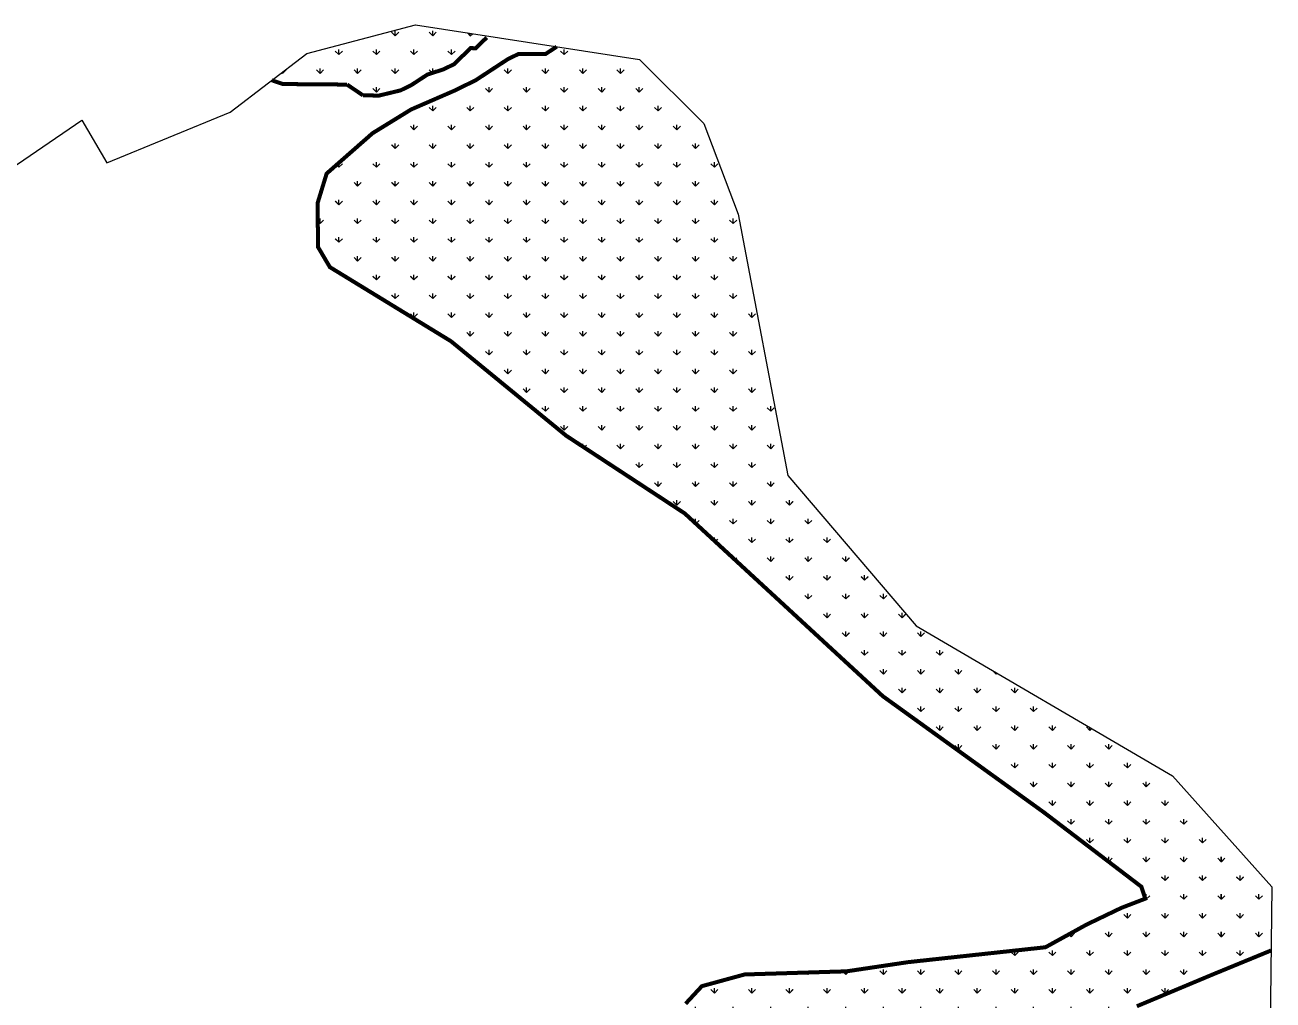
# Model space of a CAD drawing. Header units: metres. Extents: x 321121 to 325188, y 1822391 to 1826704.
# Drawn here: x 323590 to 324530, y 1825943 to 1826677 of the extents above; entities that cross this region are included whole.
import ezdxf

# ---------------------------------------------------------------- set-up
doc = ezdxf.new("R2010")
doc.units = ezdxf.units.M
doc.layers.add('MANGROOVES', color=112, linetype='Continuous')

msp = doc.modelspace()

# ---------------------------------------------------------------- hatches: boundary and pattern name
at = {"layer": 'MANGROOVES'}
h = msp.add_hatch(dxfattribs=at)
h.set_pattern_fill('GRASS', color=256, scale=20)
h.set_pattern_definition([(90, (0, 0), (-14.14213562, 14.14213562), [3.75, -24.53427126]), (45, (0, 0), (-14.14213562, 14.14213562), [3.75, -16.25]), (135, (0, 0), (-14.14213562, -14.14213562), [3.75, -16.25])])
h.paths.add_polyline_path([(324164.68, 1826337.63), (324163.14, 1826345.74), (323990.69, 1826660.75), (323982.17, 1826655.18), (323962.01, 1826655.34), (323953.92, 1826651.38), (323941.76, 1826643.42), (323929.6, 1826635.45), (323913.41, 1826627.53), (323881.08, 1826613.48), (323852.04, 1826595.6), (323817.43, 1826565.18), (323810.62, 1826542.95), (323810.94, 1826509.82), (323819.86, 1826494.69), (323911.09, 1826438.84), (323997.89, 1826367.66), (324087.19, 1826309.09), (324236.31, 1826171.45), (324357.92, 1826083.71), (324431.06, 1826027.9), (324434.06, 1826018.89), (324416.03, 1826011.95), (324389.9, 1825999.41), (324358.82, 1825982.27), (324255.19, 1825971.03), (324209.12, 1825964.15), (324132.2, 1825961.77), (324100.04, 1825952.96), (324087.82, 1825939.75), (324060.14, 1825917.24), (324072.66, 1825904.51), (324072.63, 1825900.48), (324072.59, 1825896.45), (324072.56, 1825892.41), (324072.53, 1825888.38), (324064.4, 1825880.39), (324052.27, 1825876.46), (324056.23, 1825868.36), (324064.33, 1825872.32), (324084.58, 1825884.25), (324092.68, 1825888.22), (324100.81, 1825896.21), (324104.87, 1825900.21), (324108.94, 1825904.21), (324112.97, 1825904.17), (324113, 1825908.21), (324117.03, 1825908.17), (324121.06, 1825908.14), (324125.09, 1825908.1), (324129.09, 1825904.04), (324129.06, 1825900.01), (324129.02, 1825895.98), (324133.06, 1825895.94), (324133.02, 1825891.91), (324137.05, 1825891.88), (324141.08, 1825891.84), (324145.11, 1825891.81), (324149.15, 1825891.78), (324153.21, 1825895.77), (324157.24, 1825895.74), (324161.27, 1825895.71), (324165.3, 1825895.67), (324169.33, 1825895.64), (324181.39, 1825891.51), (324197.55, 1825895.41), (324201.58, 1825895.37), (324298.42, 1825906.66), (324326.67, 1825910.46), (324383.2, 1825922.08), (324427.68, 1825937.84), (324484.31, 1825961.56), (324528.74, 1825979.83), (324529.27, 1826027.9), (324454.54, 1826111.39), (324261.55, 1826224.45)])

# ---------------------------------------------------------------- linework, layer by layer
at = {"color": 3}
for p, q in [((323802.5, 1826655.69), (323884.26, 1826677.15)), ((323884.26, 1826677.15), (324053.11, 1826651.14)), ((323744.8, 1826611.37), (323802.5, 1826655.69)), ((324053.11, 1826651.14), (324101.51, 1826602.92)), ((323536.73, 1826539.58), (323632.93, 1826605.51)), ((323632.93, 1826605.51), (323651.98, 1826573.28)), ((323651.98, 1826573.28), (323744.8, 1826611.37)), ((324101.51, 1826602.92), (324127.32, 1826534.58)), ((324127.32, 1826534.58), (324164.68, 1826337.63)), ((324164.68, 1826337.63), (324261.55, 1826224.45)), ((324261.55, 1826224.45), (324454.54, 1826111.39)), ((324454.54, 1826111.39), (324529.27, 1826027.9)), ((324529.27, 1826027.9), (324527.93, 1825905.52))]:
    msp.add_line(p, q, dxfattribs=at)
at = {"layer": 'MANGROOVES', "linetype": 'Continuous'}
for p, q in [((323869.05, 1826668.95), (323866.4, 1826671.6)), ((323869.05, 1826668.95), (323869.05, 1826672.7)), ((323869.05, 1826668.95), (323871.7, 1826671.6)), ((323897.33, 1826668.95), (323894.68, 1826671.6)), ((323897.33, 1826668.95), (323897.33, 1826672.7)), ((323897.33, 1826668.95), (323899.98, 1826671.6)), ((323925.62, 1826668.95), (323923.45, 1826671.11)), ((323925.62, 1826668.95), (323925.62, 1826670.78)), ((323925.62, 1826668.95), (323927.2, 1826670.54)), ((323826.62, 1826654.81), (323826.62, 1826658.56)), ((323854.91, 1826654.81), (323854.91, 1826658.56)), ((323883.19, 1826654.81), (323883.19, 1826658.56)), ((323911.47, 1826654.81), (323911.47, 1826658.56)), ((323996.33, 1826654.81), (323996.33, 1826658.56)), ((323826.62, 1826654.81), (323823.97, 1826657.46)), ((323826.62, 1826654.81), (323829.27, 1826657.46)), ((323854.91, 1826654.81), (323852.25, 1826657.46)), ((323854.91, 1826654.81), (323857.56, 1826657.46)), ((323883.19, 1826654.81), (323880.54, 1826657.46)), ((323883.19, 1826654.81), (323885.84, 1826657.46)), ((323911.47, 1826654.81), (323908.82, 1826657.46)), ((323911.47, 1826654.81), (323914.13, 1826657.46)), ((323968.04, 1826654.81), (323967.55, 1826655.3)), ((323968.04, 1826654.81), (323968.04, 1826655.29)), ((323968.04, 1826654.81), (323968.53, 1826655.29)), ((323996.33, 1826654.81), (323993.68, 1826657.46)), ((323996.33, 1826654.81), (323998.98, 1826657.46)), ((323784.2, 1826640.66), (323783.65, 1826641.21)), ((323784.2, 1826640.66), (323786.85, 1826643.32)), ((323784.2, 1826640.66), (323784.2, 1826641.63)), ((323812.48, 1826640.66), (323809.83, 1826643.32)), ((323812.48, 1826640.66), (323812.48, 1826644.41)), ((323812.48, 1826640.66), (323815.13, 1826643.32)), ((323840.76, 1826640.66), (323838.11, 1826643.32)), ((323840.76, 1826640.66), (323840.76, 1826644.41)), ((323840.76, 1826640.66), (323843.42, 1826643.32)), ((323869.05, 1826640.66), (323866.4, 1826643.32)), ((323869.05, 1826640.66), (323869.05, 1826644.41)), ((323869.05, 1826640.66), (323871.7, 1826643.32)), ((323897.02, 1826640.98), (323894.68, 1826643.32)), ((323897.33, 1826641.08), (323897.33, 1826644.41)), ((323897.95, 1826641.28), (323899.98, 1826643.32)), ((323953.9, 1826640.66), (323951.25, 1826643.32)), ((323953.9, 1826640.66), (323953.9, 1826644.41)), ((323953.9, 1826640.66), (323956.55, 1826643.32)), ((323982.18, 1826640.66), (323979.53, 1826643.32)), ((323982.18, 1826640.66), (323982.18, 1826644.41)), ((323982.18, 1826640.66), (323984.84, 1826643.32)), ((324010.47, 1826640.66), (324007.82, 1826643.32)), ((324010.47, 1826640.66), (324010.47, 1826644.41)), ((324010.47, 1826640.66), (324013.12, 1826643.32)), ((324038.75, 1826640.66), (324036.1, 1826643.32)), ((324038.75, 1826640.66), (324038.75, 1826644.41)), ((324038.75, 1826640.66), (324041.41, 1826643.32)), ((323854.91, 1826626.52), (323852.25, 1826629.17)), ((323854.91, 1826626.52), (323854.91, 1826630.27)), ((323854.91, 1826626.52), (323857.56, 1826629.17)), ((323911.47, 1826626.52), (323911.36, 1826626.64)), ((323911.47, 1826626.52), (323911.77, 1826626.81)), ((323911.47, 1826626.52), (323911.47, 1826626.69)), ((323939.76, 1826626.52), (323937.11, 1826629.17)), ((323939.76, 1826626.52), (323939.76, 1826630.27)), ((323939.76, 1826626.52), (323942.41, 1826629.17)), ((323968.04, 1826626.52), (323965.39, 1826629.17)), ((323968.04, 1826626.52), (323968.04, 1826630.27)), ((323968.04, 1826626.52), (323970.69, 1826629.17)), ((323996.33, 1826626.52), (323993.68, 1826629.17)), ((323996.33, 1826626.52), (323996.33, 1826630.27)), ((323996.33, 1826626.52), (323998.98, 1826629.17)), ((324024.61, 1826626.52), (324021.96, 1826629.17)), ((324024.61, 1826626.52), (324024.61, 1826630.27)), ((324024.61, 1826626.52), (324027.26, 1826629.17)), ((324052.9, 1826626.52), (324050.24, 1826629.17)), ((324052.9, 1826626.52), (324052.9, 1826630.27)), ((324052.9, 1826626.52), (324055.55, 1826629.17)), ((323897.33, 1826612.38), (323894.68, 1826615.03)), ((323897.33, 1826612.38), (323897.33, 1826616.13)), ((323897.33, 1826612.38), (323899.98, 1826615.03)), ((323925.62, 1826612.38), (323922.96, 1826615.03)), ((323925.62, 1826612.38), (323925.62, 1826616.13)), ((323925.62, 1826612.38), (323928.27, 1826615.03)), ((323953.9, 1826612.38), (323951.25, 1826615.03)), ((323953.9, 1826612.38), (323953.9, 1826616.13)), ((323953.9, 1826612.38), (323956.55, 1826615.03)), ((323982.18, 1826612.38), (323979.53, 1826615.03)), ((323982.18, 1826612.38), (323982.18, 1826616.13)), ((323982.18, 1826612.38), (323984.84, 1826615.03)), ((324010.47, 1826612.38), (324007.82, 1826615.03)), ((324010.47, 1826612.38), (324010.47, 1826616.13)), ((324010.47, 1826612.38), (324013.12, 1826615.03)), ((324038.75, 1826612.38), (324036.1, 1826615.03)), ((324038.75, 1826612.38), (324038.75, 1826616.13)), ((324038.75, 1826612.38), (324041.41, 1826615.03)), ((324067.04, 1826612.38), (324064.39, 1826615.03)), ((324067.04, 1826612.38), (324067.04, 1826616.13)), ((324067.04, 1826612.38), (324069.69, 1826615.03)), ((323883.19, 1826598.24), (323880.54, 1826600.89)), ((323883.19, 1826598.24), (323883.19, 1826601.99)), ((323883.19, 1826598.24), (323885.84, 1826600.89)), ((323911.47, 1826598.24), (323908.82, 1826600.89)), ((323911.47, 1826598.24), (323911.47, 1826601.99)), ((323911.47, 1826598.24), (323914.13, 1826600.89)), ((323939.76, 1826598.24), (323937.11, 1826600.89)), ((323939.76, 1826598.24), (323939.76, 1826601.99)), ((323939.76, 1826598.24), (323942.41, 1826600.89)), ((323968.04, 1826598.24), (323965.39, 1826600.89)), ((323968.04, 1826598.24), (323968.04, 1826601.99)), ((323968.04, 1826598.24), (323970.69, 1826600.89)), ((323996.33, 1826598.24), (323993.68, 1826600.89)), ((323996.33, 1826598.24), (323996.33, 1826601.99)), ((323996.33, 1826598.24), (323998.98, 1826600.89)), ((324024.61, 1826598.24), (324021.96, 1826600.89)), ((324024.61, 1826598.24), (324024.61, 1826601.99)), ((324024.61, 1826598.24), (324027.26, 1826600.89)), ((324052.9, 1826598.24), (324050.24, 1826600.89)), ((324052.9, 1826598.24), (324052.9, 1826601.99)), ((324052.9, 1826598.24), (324055.55, 1826600.89)), ((324081.18, 1826598.24), (324078.53, 1826600.89)), ((324081.18, 1826598.24), (324081.18, 1826601.99)), ((324081.18, 1826598.24), (324083.83, 1826600.89)), ((323840.76, 1826584.1), (323839.91, 1826584.94)), ((323840.76, 1826584.1), (323843.42, 1826586.75)), ((323840.76, 1826584.1), (323840.76, 1826585.69)), ((323869.05, 1826584.1), (323866.4, 1826586.75)), ((323869.05, 1826584.1), (323869.05, 1826587.85)), ((323869.05, 1826584.1), (323871.7, 1826586.75)), ((323897.33, 1826584.1), (323894.68, 1826586.75)), ((323897.33, 1826584.1), (323897.33, 1826587.85)), ((323897.33, 1826584.1), (323899.98, 1826586.75)), ((323925.62, 1826584.1), (323922.96, 1826586.75)), ((323925.62, 1826584.1), (323925.62, 1826587.85)), ((323925.62, 1826584.1), (323928.27, 1826586.75)), ((323953.9, 1826584.1), (323951.25, 1826586.75)), ((323953.9, 1826584.1), (323953.9, 1826587.85)), ((323953.9, 1826584.1), (323956.55, 1826586.75)), ((323982.18, 1826584.1), (323979.53, 1826586.75)), ((323982.18, 1826584.1), (323982.18, 1826587.85)), ((323982.18, 1826584.1), (323984.84, 1826586.75)), ((324010.47, 1826584.1), (324007.82, 1826586.75)), ((324010.47, 1826584.1), (324010.47, 1826587.85)), ((324010.47, 1826584.1), (324013.12, 1826586.75)), ((324038.75, 1826584.1), (324036.1, 1826586.75)), ((324038.75, 1826584.1), (324038.75, 1826587.85)), ((324038.75, 1826584.1), (324041.41, 1826586.75)), ((324067.04, 1826584.1), (324064.39, 1826586.75)), ((324067.04, 1826584.1), (324067.04, 1826587.85)), ((324067.04, 1826584.1), (324069.69, 1826586.75)), ((324095.32, 1826584.1), (324092.67, 1826586.75)), ((324095.32, 1826584.1), (324095.32, 1826587.85)), ((324095.32, 1826584.1), (324097.97, 1826586.75)), ((323826.62, 1826569.95), (323824.86, 1826571.71)), ((323826.62, 1826569.95), (323826.62, 1826573.26)), ((323826.62, 1826569.95), (323829.27, 1826572.6)), ((323854.91, 1826569.95), (323852.25, 1826572.6)), ((323854.91, 1826569.95), (323854.91, 1826573.7)), ((323854.91, 1826569.95), (323857.56, 1826572.6)), ((323883.19, 1826569.95), (323880.54, 1826572.6)), ((323883.19, 1826569.95), (323883.19, 1826573.7)), ((323883.19, 1826569.95), (323885.84, 1826572.6)), ((323911.47, 1826569.95), (323908.82, 1826572.6)), ((323911.47, 1826569.95), (323911.47, 1826573.7)), ((323911.47, 1826569.95), (323914.13, 1826572.6)), ((323939.76, 1826569.95), (323937.11, 1826572.6)), ((323939.76, 1826569.95), (323939.76, 1826573.7)), ((323939.76, 1826569.95), (323942.41, 1826572.6)), ((323968.04, 1826569.95), (323965.39, 1826572.6)), ((323968.04, 1826569.95), (323968.04, 1826573.7)), ((323968.04, 1826569.95), (323970.69, 1826572.6)), ((323996.33, 1826569.95), (323993.68, 1826572.6)), ((323996.33, 1826569.95), (323996.33, 1826573.7)), ((323996.33, 1826569.95), (323998.98, 1826572.6)), ((324024.61, 1826569.95), (324021.96, 1826572.6)), ((324024.61, 1826569.95), (324024.61, 1826573.7)), ((324024.61, 1826569.95), (324027.26, 1826572.6)), ((324052.9, 1826569.95), (324050.24, 1826572.6)), ((324052.9, 1826569.95), (324052.9, 1826573.7)), ((324052.9, 1826569.95), (324055.55, 1826572.6)), ((324081.18, 1826569.95), (324078.53, 1826572.6)), ((324081.18, 1826569.95), (324081.18, 1826573.7)), ((324081.18, 1826569.95), (324083.83, 1826572.6)), ((324109.46, 1826569.95), (324106.81, 1826572.6)), ((324109.46, 1826569.95), (324109.46, 1826573.7)), ((324109.46, 1826569.95), (324112.12, 1826572.6)), ((323840.76, 1826555.81), (323838.11, 1826558.46)), ((323840.76, 1826555.81), (323840.76, 1826559.56)), ((323840.76, 1826555.81), (323843.42, 1826558.46)), ((323869.05, 1826555.81), (323866.4, 1826558.46)), ((323869.05, 1826555.81), (323869.05, 1826559.56)), ((323869.05, 1826555.81), (323871.7, 1826558.46)), ((323897.33, 1826555.81), (323894.68, 1826558.46)), ((323897.33, 1826555.81), (323897.33, 1826559.56)), ((323897.33, 1826555.81), (323899.98, 1826558.46)), ((323925.62, 1826555.81), (323922.96, 1826558.46)), ((323925.62, 1826555.81), (323925.62, 1826559.56)), ((323925.62, 1826555.81), (323928.27, 1826558.46)), ((323953.9, 1826555.81), (323951.25, 1826558.46)), ((323953.9, 1826555.81), (323953.9, 1826559.56)), ((323953.9, 1826555.81), (323956.55, 1826558.46)), ((323982.18, 1826555.81), (323979.53, 1826558.46)), ((323982.18, 1826555.81), (323982.18, 1826559.56)), ((323982.18, 1826555.81), (323984.84, 1826558.46)), ((324010.47, 1826555.81), (324007.82, 1826558.46)), ((324010.47, 1826555.81), (324010.47, 1826559.56)), ((324010.47, 1826555.81), (324013.12, 1826558.46)), ((324038.75, 1826555.81), (324036.1, 1826558.46)), ((324038.75, 1826555.81), (324038.75, 1826559.56)), ((324038.75, 1826555.81), (324041.41, 1826558.46)), ((324067.04, 1826555.81), (324064.39, 1826558.46)), ((324067.04, 1826555.81), (324067.04, 1826559.56)), ((324067.04, 1826555.81), (324069.69, 1826558.46)), ((324095.32, 1826555.81), (324092.67, 1826558.46)), ((324095.32, 1826555.81), (324095.32, 1826559.56)), ((324095.32, 1826555.81), (324097.97, 1826558.46)), ((323826.62, 1826541.67), (323823.97, 1826544.32)), ((323826.62, 1826541.67), (323826.62, 1826545.42)), ((323826.62, 1826541.67), (323829.27, 1826544.32)), ((323854.91, 1826541.67), (323852.25, 1826544.32)), ((323854.91, 1826541.67), (323854.91, 1826545.42)), ((323854.91, 1826541.67), (323857.56, 1826544.32)), ((323883.19, 1826541.67), (323880.54, 1826544.32)), ((323883.19, 1826541.67), (323883.19, 1826545.42)), ((323883.19, 1826541.67), (323885.84, 1826544.32)), ((323911.47, 1826541.67), (323908.82, 1826544.32)), ((323911.47, 1826541.67), (323911.47, 1826545.42)), ((323911.47, 1826541.67), (323914.13, 1826544.32)), ((323939.76, 1826541.67), (323937.11, 1826544.32)), ((323939.76, 1826541.67), (323939.76, 1826545.42)), ((323939.76, 1826541.67), (323942.41, 1826544.32)), ((323968.04, 1826541.67), (323965.39, 1826544.32)), ((323968.04, 1826541.67), (323968.04, 1826545.42)), ((323968.04, 1826541.67), (323970.69, 1826544.32)), ((323996.33, 1826541.67), (323993.68, 1826544.32)), ((323996.33, 1826541.67), (323996.33, 1826545.42)), ((323996.33, 1826541.67), (323998.98, 1826544.32)), ((324024.61, 1826541.67), (324021.96, 1826544.32)), ((324024.61, 1826541.67), (324024.61, 1826545.42)), ((324024.61, 1826541.67), (324027.26, 1826544.32)), ((324052.9, 1826541.67), (324050.24, 1826544.32)), ((324052.9, 1826541.67), (324052.9, 1826545.42)), ((324052.9, 1826541.67), (324055.55, 1826544.32)), ((324081.18, 1826541.67), (324078.53, 1826544.32)), ((324081.18, 1826541.67), (324081.18, 1826545.42)), ((324081.18, 1826541.67), (324083.83, 1826544.32)), ((324109.46, 1826541.67), (324106.81, 1826544.32)), ((324109.46, 1826541.67), (324109.46, 1826545.42)), ((324109.46, 1826541.67), (324112.12, 1826544.32)), ((323812.48, 1826527.53), (323810.75, 1826529.25)), ((323812.48, 1826527.53), (323812.48, 1826531.28)), ((323812.48, 1826527.53), (323815.13, 1826530.18)), ((323840.76, 1826527.53), (323838.11, 1826530.18)), ((323840.76, 1826527.53), (323840.76, 1826531.28)), ((323840.76, 1826527.53), (323843.42, 1826530.18)), ((323869.05, 1826527.53), (323866.4, 1826530.18)), ((323869.05, 1826527.53), (323869.05, 1826531.28)), ((323869.05, 1826527.53), (323871.7, 1826530.18)), ((323897.33, 1826527.53), (323894.68, 1826530.18)), ((323897.33, 1826527.53), (323897.33, 1826531.28)), ((323897.33, 1826527.53), (323899.98, 1826530.18)), ((323925.62, 1826527.53), (323922.96, 1826530.18)), ((323925.62, 1826527.53), (323925.62, 1826531.28)), ((323925.62, 1826527.53), (323928.27, 1826530.18)), ((323953.9, 1826527.53), (323951.25, 1826530.18)), ((323953.9, 1826527.53), (323953.9, 1826531.28)), ((323953.9, 1826527.53), (323956.55, 1826530.18)), ((323982.18, 1826527.53), (323979.53, 1826530.18)), ((323982.18, 1826527.53), (323982.18, 1826531.28)), ((323982.18, 1826527.53), (323984.84, 1826530.18)), ((324010.47, 1826527.53), (324007.82, 1826530.18)), ((324010.47, 1826527.53), (324010.47, 1826531.28)), ((324010.47, 1826527.53), (324013.12, 1826530.18)), ((324038.75, 1826527.53), (324036.1, 1826530.18)), ((324038.75, 1826527.53), (324038.75, 1826531.28)), ((324038.75, 1826527.53), (324041.41, 1826530.18)), ((324067.04, 1826527.53), (324064.39, 1826530.18)), ((324067.04, 1826527.53), (324067.04, 1826531.28)), ((324067.04, 1826527.53), (324069.69, 1826530.18)), ((324095.32, 1826527.53), (324092.67, 1826530.18)), ((324095.32, 1826527.53), (324095.32, 1826531.28)), ((324095.32, 1826527.53), (324097.97, 1826530.18)), ((324123.61, 1826527.53), (324120.95, 1826530.18)), ((324123.61, 1826527.53), (324123.61, 1826531.28)), ((324123.61, 1826527.53), (324126.26, 1826530.18)), ((323826.62, 1826513.38), (323823.97, 1826516.04)), ((323826.62, 1826513.39), (323826.62, 1826517.14)), ((323826.62, 1826513.38), (323829.27, 1826516.04)), ((323854.91, 1826513.38), (323852.25, 1826516.04)), ((323854.91, 1826513.39), (323854.91, 1826517.14)), ((323854.91, 1826513.38), (323857.56, 1826516.04)), ((323883.19, 1826513.38), (323880.54, 1826516.04)), ((323883.19, 1826513.39), (323883.19, 1826517.14)), ((323883.19, 1826513.38), (323885.84, 1826516.04)), ((323911.47, 1826513.38), (323908.82, 1826516.04)), ((323911.47, 1826513.39), (323911.47, 1826517.14)), ((323911.47, 1826513.38), (323914.13, 1826516.04)), ((323939.76, 1826513.38), (323937.11, 1826516.04)), ((323939.76, 1826513.39), (323939.76, 1826517.14)), ((323939.76, 1826513.38), (323942.41, 1826516.04)), ((323968.04, 1826513.38), (323965.39, 1826516.04)), ((323968.04, 1826513.39), (323968.04, 1826517.14)), ((323968.04, 1826513.38), (323970.69, 1826516.04)), ((323996.33, 1826513.38), (323993.68, 1826516.04)), ((323996.33, 1826513.39), (323996.33, 1826517.14)), ((323996.33, 1826513.38), (323998.98, 1826516.04)), ((324024.61, 1826513.38), (324021.96, 1826516.04)), ((324024.61, 1826513.39), (324024.61, 1826517.14)), ((324024.61, 1826513.38), (324027.26, 1826516.04)), ((324052.9, 1826513.38), (324050.24, 1826516.04)), ((324052.9, 1826513.39), (324052.9, 1826517.14)), ((324052.9, 1826513.38), (324055.55, 1826516.04)), ((324081.18, 1826513.38), (324078.53, 1826516.04)), ((324081.18, 1826513.39), (324081.18, 1826517.14)), ((324081.18, 1826513.38), (324083.83, 1826516.04)), ((324109.46, 1826513.38), (324106.81, 1826516.04)), ((324109.46, 1826513.39), (324109.46, 1826517.14)), ((324109.46, 1826513.38), (324112.12, 1826516.04)), ((323840.76, 1826499.24), (323838.11, 1826501.89)), ((323840.76, 1826499.24), (323840.76, 1826502.99)), ((323840.76, 1826499.24), (323843.42, 1826501.89)), ((323869.05, 1826499.24), (323866.4, 1826501.89)), ((323869.05, 1826499.24), (323869.05, 1826502.99)), ((323869.05, 1826499.24), (323871.7, 1826501.89)), ((323897.33, 1826499.24), (323894.68, 1826501.89)), ((323897.33, 1826499.24), (323897.33, 1826502.99)), ((323897.33, 1826499.24), (323899.98, 1826501.89)), ((323925.62, 1826499.24), (323922.96, 1826501.89)), ((323925.62, 1826499.24), (323925.62, 1826502.99)), ((323925.62, 1826499.24), (323928.27, 1826501.89)), ((323953.9, 1826499.24), (323951.25, 1826501.89)), ((323953.9, 1826499.24), (323953.9, 1826502.99)), ((323953.9, 1826499.24), (323956.55, 1826501.89)), ((323982.18, 1826499.24), (323979.53, 1826501.89)), ((323982.18, 1826499.24), (323982.18, 1826502.99)), ((323982.18, 1826499.24), (323984.84, 1826501.89)), ((324010.47, 1826499.24), (324007.82, 1826501.89)), ((324010.47, 1826499.24), (324010.47, 1826502.99)), ((324010.47, 1826499.24), (324013.12, 1826501.89)), ((324038.75, 1826499.24), (324036.1, 1826501.89)), ((324038.75, 1826499.24), (324038.75, 1826502.99)), ((324038.75, 1826499.24), (324041.41, 1826501.89)), ((324067.04, 1826499.24), (324064.39, 1826501.89)), ((324067.04, 1826499.24), (324067.04, 1826502.99)), ((324067.04, 1826499.24), (324069.69, 1826501.89)), ((324095.32, 1826499.24), (324092.67, 1826501.89)), ((324095.32, 1826499.24), (324095.32, 1826502.99)), ((324095.32, 1826499.24), (324097.97, 1826501.89)), ((324123.61, 1826499.24), (324120.95, 1826501.89)), ((324123.61, 1826499.24), (324123.61, 1826502.99)), ((324123.61, 1826499.24), (324126.26, 1826501.89)), ((323854.91, 1826485.1), (323852.25, 1826487.75)), ((323854.91, 1826485.1), (323854.91, 1826488.85)), ((323854.91, 1826485.1), (323857.56, 1826487.75)), ((323883.19, 1826485.1), (323880.54, 1826487.75)), ((323883.19, 1826485.1), (323883.19, 1826488.85)), ((323883.19, 1826485.1), (323885.84, 1826487.75)), ((323911.47, 1826485.1), (323908.82, 1826487.75)), ((323911.47, 1826485.1), (323911.47, 1826488.85)), ((323911.47, 1826485.1), (323914.13, 1826487.75)), ((323939.76, 1826485.1), (323937.11, 1826487.75)), ((323939.76, 1826485.1), (323939.76, 1826488.85)), ((323939.76, 1826485.1), (323942.41, 1826487.75)), ((323968.04, 1826485.1), (323965.39, 1826487.75)), ((323968.04, 1826485.1), (323968.04, 1826488.85)), ((323968.04, 1826485.1), (323970.69, 1826487.75)), ((323996.33, 1826485.1), (323993.68, 1826487.75)), ((323996.33, 1826485.1), (323996.33, 1826488.85)), ((323996.33, 1826485.1), (323998.98, 1826487.75)), ((324024.61, 1826485.1), (324021.96, 1826487.75)), ((324024.61, 1826485.1), (324024.61, 1826488.85)), ((324024.61, 1826485.1), (324027.26, 1826487.75)), ((324052.9, 1826485.1), (324050.24, 1826487.75)), ((324052.9, 1826485.1), (324052.9, 1826488.85)), ((324052.9, 1826485.1), (324055.55, 1826487.75)), ((324081.18, 1826485.1), (324078.53, 1826487.75)), ((324081.18, 1826485.1), (324081.18, 1826488.85)), ((324081.18, 1826485.1), (324083.83, 1826487.75)), ((324109.46, 1826485.1), (324106.81, 1826487.75)), ((324109.46, 1826485.1), (324109.46, 1826488.85)), ((324109.46, 1826485.1), (324112.12, 1826487.75)), ((323869.05, 1826470.96), (323866.4, 1826473.61)), ((323869.05, 1826470.96), (323869.05, 1826474.71)), ((323869.05, 1826470.96), (323871.7, 1826473.61)), ((323897.33, 1826470.96), (323894.68, 1826473.61)), ((323897.33, 1826470.96), (323897.33, 1826474.71)), ((323897.33, 1826470.96), (323899.98, 1826473.61)), ((323925.62, 1826470.96), (323922.96, 1826473.61)), ((323925.62, 1826470.96), (323925.62, 1826474.71)), ((323925.62, 1826470.96), (323928.27, 1826473.61)), ((323953.9, 1826470.96), (323951.25, 1826473.61)), ((323953.9, 1826470.96), (323953.9, 1826474.71)), ((323953.9, 1826470.96), (323956.55, 1826473.61)), ((323982.18, 1826470.96), (323979.53, 1826473.61)), ((323982.18, 1826470.96), (323982.18, 1826474.71)), ((323982.18, 1826470.96), (323984.84, 1826473.61)), ((324010.47, 1826470.96), (324007.82, 1826473.61)), ((324010.47, 1826470.96), (324010.47, 1826474.71)), ((324010.47, 1826470.96), (324013.12, 1826473.61)), ((324038.75, 1826470.96), (324036.1, 1826473.61)), ((324038.75, 1826470.96), (324038.75, 1826474.71)), ((324038.75, 1826470.96), (324041.41, 1826473.61)), ((324067.04, 1826470.96), (324064.39, 1826473.61)), ((324067.04, 1826470.96), (324067.04, 1826474.71)), ((324067.04, 1826470.96), (324069.69, 1826473.61)), ((324095.32, 1826470.96), (324092.67, 1826473.61)), ((324095.32, 1826470.96), (324095.32, 1826474.71)), ((324095.32, 1826470.96), (324097.97, 1826473.61)), ((324123.61, 1826470.96), (324120.95, 1826473.61)), ((324123.61, 1826470.96), (324123.61, 1826474.71)), ((324123.61, 1826470.96), (324126.26, 1826473.61)), ((323883.19, 1826456.82), (323880.54, 1826459.47)), ((323883.19, 1826456.82), (323883.19, 1826460.57)), ((323883.19, 1826456.82), (323885.84, 1826459.47)), ((323911.47, 1826456.82), (323908.82, 1826459.47)), ((323911.47, 1826456.82), (323911.47, 1826460.57)), ((323911.47, 1826456.82), (323914.13, 1826459.47)), ((323939.76, 1826456.82), (323937.11, 1826459.47)), ((323939.76, 1826456.82), (323939.76, 1826460.57)), ((323939.76, 1826456.82), (323942.41, 1826459.47)), ((323968.04, 1826456.82), (323965.39, 1826459.47)), ((323968.04, 1826456.82), (323968.04, 1826460.57)), ((323968.04, 1826456.82), (323970.69, 1826459.47)), ((323996.33, 1826456.82), (323993.68, 1826459.47)), ((323996.33, 1826456.82), (323996.33, 1826460.57)), ((323996.33, 1826456.82), (323998.98, 1826459.47)), ((324024.61, 1826456.82), (324021.96, 1826459.47)), ((324024.61, 1826456.82), (324024.61, 1826460.57)), ((324024.61, 1826456.82), (324027.26, 1826459.47)), ((324052.9, 1826456.82), (324050.24, 1826459.47)), ((324052.9, 1826456.82), (324052.9, 1826460.57)), ((324052.9, 1826456.82), (324055.55, 1826459.47)), ((324081.18, 1826456.82), (324078.53, 1826459.47)), ((324081.18, 1826456.82), (324081.18, 1826460.57)), ((324081.18, 1826456.82), (324083.83, 1826459.47)), ((324109.46, 1826456.82), (324106.81, 1826459.47)), ((324109.46, 1826456.82), (324109.46, 1826460.57)), ((324109.46, 1826456.82), (324112.12, 1826459.47)), ((324137.75, 1826456.82), (324135.1, 1826459.47)), ((324137.75, 1826456.82), (324137.75, 1826460.57)), ((324137.75, 1826456.82), (324140.4, 1826459.47)), ((323925.62, 1826442.67), (323922.96, 1826445.33)), ((323925.62, 1826442.67), (323925.62, 1826446.42)), ((323925.62, 1826442.67), (323928.27, 1826445.33)), ((323953.9, 1826442.67), (323951.25, 1826445.33)), ((323953.9, 1826442.67), (323953.9, 1826446.42)), ((323953.9, 1826442.67), (323956.55, 1826445.33)), ((323982.18, 1826442.67), (323979.53, 1826445.33)), ((323982.18, 1826442.67), (323982.18, 1826446.42)), ((323982.18, 1826442.67), (323984.84, 1826445.33)), ((324010.47, 1826442.67), (324007.82, 1826445.33)), ((324010.47, 1826442.67), (324010.47, 1826446.42)), ((324010.47, 1826442.67), (324013.12, 1826445.33)), ((324038.75, 1826442.67), (324036.1, 1826445.33)), ((324038.75, 1826442.67), (324038.75, 1826446.42)), ((324038.75, 1826442.67), (324041.41, 1826445.33)), ((324067.04, 1826442.67), (324064.39, 1826445.33)), ((324067.04, 1826442.67), (324067.04, 1826446.42)), ((324067.04, 1826442.67), (324069.69, 1826445.33)), ((324095.32, 1826442.67), (324092.67, 1826445.33)), ((324095.32, 1826442.67), (324095.32, 1826446.42)), ((324095.32, 1826442.67), (324097.97, 1826445.33)), ((324123.61, 1826442.67), (324120.95, 1826445.33)), ((324123.61, 1826442.67), (324123.61, 1826446.42)), ((324123.61, 1826442.67), (324126.26, 1826445.33)), ((323939.76, 1826428.53), (323937.11, 1826431.18)), ((323939.76, 1826428.53), (323939.76, 1826432.28)), ((323939.76, 1826428.53), (323942.41, 1826431.18)), ((323968.04, 1826428.53), (323965.39, 1826431.18)), ((323968.04, 1826428.53), (323968.04, 1826432.28)), ((323968.04, 1826428.53), (323970.69, 1826431.18)), ((323996.33, 1826428.53), (323993.68, 1826431.18)), ((323996.33, 1826428.53), (323996.33, 1826432.28)), ((323996.33, 1826428.53), (323998.98, 1826431.18)), ((324024.61, 1826428.53), (324021.96, 1826431.18)), ((324024.61, 1826428.53), (324024.61, 1826432.28)), ((324024.61, 1826428.53), (324027.26, 1826431.18)), ((324052.9, 1826428.53), (324050.24, 1826431.18)), ((324052.9, 1826428.53), (324052.9, 1826432.28)), ((324052.9, 1826428.53), (324055.55, 1826431.18)), ((324081.18, 1826428.53), (324078.53, 1826431.18)), ((324081.18, 1826428.53), (324081.18, 1826432.28)), ((324081.18, 1826428.53), (324083.83, 1826431.18)), ((324109.46, 1826428.53), (324106.81, 1826431.18)), ((324109.46, 1826428.53), (324109.46, 1826432.28)), ((324109.46, 1826428.53), (324112.12, 1826431.18)), ((324137.75, 1826428.53), (324135.1, 1826431.18)), ((324137.75, 1826428.53), (324137.75, 1826432.28)), ((324137.75, 1826428.53), (324140.4, 1826431.18)), ((323953.9, 1826414.39), (323951.25, 1826417.04)), ((323953.9, 1826414.39), (323953.9, 1826418.14)), ((323953.9, 1826414.39), (323956.55, 1826417.04)), ((323982.18, 1826414.39), (323979.53, 1826417.04)), ((323982.18, 1826414.39), (323982.18, 1826418.14)), ((323982.18, 1826414.39), (323984.84, 1826417.04)), ((324010.47, 1826414.39), (324007.82, 1826417.04)), ((324010.47, 1826414.39), (324010.47, 1826418.14)), ((324010.47, 1826414.39), (324013.12, 1826417.04)), ((324038.75, 1826414.39), (324036.1, 1826417.04)), ((324038.75, 1826414.39), (324038.75, 1826418.14)), ((324038.75, 1826414.39), (324041.41, 1826417.04)), ((324067.04, 1826414.39), (324064.39, 1826417.04)), ((324067.04, 1826414.39), (324067.04, 1826418.14)), ((324067.04, 1826414.39), (324069.69, 1826417.04)), ((324095.32, 1826414.39), (324092.67, 1826417.04)), ((324095.32, 1826414.39), (324095.32, 1826418.14)), ((324095.32, 1826414.39), (324097.97, 1826417.04)), ((324123.61, 1826414.39), (324120.95, 1826417.04)), ((324123.61, 1826414.39), (324123.61, 1826418.14)), ((324123.61, 1826414.39), (324126.26, 1826417.04)), ((323968.04, 1826400.25), (323965.39, 1826402.9)), ((323968.04, 1826400.25), (323968.04, 1826404)), ((323968.04, 1826400.25), (323970.69, 1826402.9)), ((323996.33, 1826400.25), (323993.68, 1826402.9)), ((323996.33, 1826400.25), (323996.33, 1826404)), ((323996.33, 1826400.25), (323998.98, 1826402.9)), ((324024.61, 1826400.25), (324021.96, 1826402.9)), ((324024.61, 1826400.25), (324024.61, 1826404)), ((324024.61, 1826400.25), (324027.26, 1826402.9)), ((324052.9, 1826400.25), (324050.24, 1826402.9)), ((324052.9, 1826400.25), (324052.9, 1826404)), ((324052.9, 1826400.25), (324055.55, 1826402.9)), ((324081.18, 1826400.25), (324078.53, 1826402.9)), ((324081.18, 1826400.25), (324081.18, 1826404)), ((324081.18, 1826400.25), (324083.83, 1826402.9)), ((324109.46, 1826400.25), (324106.81, 1826402.9)), ((324109.46, 1826400.25), (324109.46, 1826404)), ((324109.46, 1826400.25), (324112.12, 1826402.9)), ((324137.75, 1826400.25), (324135.1, 1826402.9)), ((324137.75, 1826400.25), (324137.75, 1826404)), ((324137.75, 1826400.25), (324140.4, 1826402.9)), ((323982.18, 1826386.11), (323979.53, 1826388.76)), ((323982.18, 1826386.11), (323982.18, 1826389.86)), ((323982.18, 1826386.11), (323984.84, 1826388.76)), ((324010.47, 1826386.11), (324007.82, 1826388.76)), ((324010.47, 1826386.11), (324010.47, 1826389.86)), ((324010.47, 1826386.11), (324013.12, 1826388.76)), ((324038.75, 1826386.11), (324036.1, 1826388.76)), ((324038.75, 1826386.11), (324038.75, 1826389.86)), ((324038.75, 1826386.11), (324041.41, 1826388.76)), ((324067.04, 1826386.11), (324064.39, 1826388.76)), ((324067.04, 1826386.11), (324067.04, 1826389.86)), ((324067.04, 1826386.11), (324069.69, 1826388.76)), ((324095.32, 1826386.11), (324092.67, 1826388.76)), ((324095.32, 1826386.11), (324095.32, 1826389.86)), ((324095.32, 1826386.11), (324097.97, 1826388.76)), ((324123.61, 1826386.11), (324120.95, 1826388.76)), ((324123.61, 1826386.11), (324123.61, 1826389.86)), ((324123.61, 1826386.11), (324126.26, 1826388.76)), ((324151.89, 1826386.11), (324149.24, 1826388.76)), ((324151.89, 1826386.11), (324151.89, 1826389.86)), ((324151.89, 1826386.11), (324154.54, 1826388.76)), ((323996.33, 1826371.96), (323993.68, 1826374.61)), ((323996.33, 1826371.96), (323996.33, 1826375.71)), ((323996.33, 1826371.96), (323998.98, 1826374.61)), ((324024.61, 1826371.96), (324021.96, 1826374.61)), ((324024.61, 1826371.96), (324024.61, 1826375.71)), ((324024.61, 1826371.96), (324027.26, 1826374.61)), ((324052.9, 1826371.96), (324050.24, 1826374.61)), ((324052.9, 1826371.96), (324052.9, 1826375.71)), ((324052.9, 1826371.96), (324055.55, 1826374.61)), ((324081.18, 1826371.96), (324078.53, 1826374.61)), ((324081.18, 1826371.96), (324081.18, 1826375.71)), ((324081.18, 1826371.96), (324083.83, 1826374.61)), ((324109.46, 1826371.96), (324106.81, 1826374.61)), ((324109.46, 1826371.96), (324109.46, 1826375.71)), ((324109.46, 1826371.96), (324112.12, 1826374.61)), ((324137.75, 1826371.96), (324135.1, 1826374.61)), ((324137.75, 1826371.96), (324137.75, 1826375.71)), ((324137.75, 1826371.96), (324140.4, 1826374.61)), ((324010.47, 1826359.4), (324010.47, 1826361.57)), ((324011.43, 1826358.78), (324013.12, 1826360.47)), ((324038.75, 1826357.82), (324036.1, 1826360.47)), ((324038.75, 1826357.82), (324038.75, 1826361.57)), ((324038.75, 1826357.82), (324041.41, 1826360.47)), ((324067.04, 1826357.82), (324064.39, 1826360.47)), ((324067.04, 1826357.82), (324067.04, 1826361.57)), ((324067.04, 1826357.82), (324069.69, 1826360.47)), ((324095.32, 1826357.82), (324092.67, 1826360.47)), ((324095.32, 1826357.82), (324095.32, 1826361.57)), ((324095.32, 1826357.82), (324097.97, 1826360.47)), ((324123.61, 1826357.82), (324120.95, 1826360.47)), ((324123.61, 1826357.82), (324123.61, 1826361.57)), ((324123.61, 1826357.82), (324126.26, 1826360.47)), ((324151.89, 1826357.82), (324149.24, 1826360.47)), ((324151.89, 1826357.82), (324151.89, 1826361.57)), ((324151.89, 1826357.82), (324154.54, 1826360.47)), ((324052.9, 1826343.68), (324050.24, 1826346.33)), ((324052.9, 1826343.68), (324052.9, 1826347.43)), ((324052.9, 1826343.68), (324055.55, 1826346.33)), ((324081.18, 1826343.68), (324078.53, 1826346.33)), ((324081.18, 1826343.68), (324081.18, 1826347.43)), ((324081.18, 1826343.68), (324083.83, 1826346.33)), ((324109.46, 1826343.68), (324106.81, 1826346.33)), ((324109.46, 1826343.68), (324109.46, 1826347.43)), ((324109.46, 1826343.68), (324112.12, 1826346.33)), ((324137.75, 1826343.68), (324135.1, 1826346.33)), ((324137.75, 1826343.68), (324137.75, 1826347.43)), ((324137.75, 1826343.68), (324140.4, 1826346.33)), ((324067.04, 1826329.54), (324064.39, 1826332.19)), ((324067.04, 1826329.54), (324067.04, 1826333.29)), ((324067.04, 1826329.54), (324069.69, 1826332.19)), ((324095.32, 1826329.54), (324092.67, 1826332.19)), ((324095.32, 1826329.54), (324095.32, 1826333.29)), ((324095.32, 1826329.54), (324097.97, 1826332.19)), ((324123.61, 1826329.54), (324120.95, 1826332.19)), ((324123.61, 1826329.54), (324123.61, 1826333.29)), ((324123.61, 1826329.54), (324126.26, 1826332.19)), ((324151.89, 1826329.54), (324149.24, 1826332.19)), ((324151.89, 1826329.54), (324151.89, 1826333.29)), ((324151.89, 1826329.54), (324154.54, 1826332.19)), ((324081.18, 1826315.39), (324078.53, 1826318.05)), ((324081.18, 1826315.4), (324081.18, 1826319.15)), ((324081.18, 1826315.39), (324083.83, 1826318.05)), ((324109.46, 1826315.39), (324106.81, 1826318.05)), ((324109.46, 1826315.4), (324109.46, 1826319.15)), ((324109.46, 1826315.39), (324112.12, 1826318.05)), ((324137.75, 1826315.39), (324135.1, 1826318.05)), ((324137.75, 1826315.4), (324137.75, 1826319.15)), ((324137.75, 1826315.39), (324140.4, 1826318.05)), ((324166.03, 1826315.39), (324163.38, 1826318.05)), ((324166.03, 1826315.4), (324166.03, 1826319.15)), ((324166.03, 1826315.39), (324168.68, 1826318.05)), ((324095.32, 1826301.59), (324095.32, 1826305)), ((324095.5, 1826301.43), (324097.97, 1826303.9)), ((324123.61, 1826301.25), (324120.95, 1826303.9)), ((324123.61, 1826301.25), (324123.61, 1826305)), ((324123.61, 1826301.25), (324126.26, 1826303.9)), ((324151.89, 1826301.25), (324149.24, 1826303.9)), ((324151.89, 1826301.25), (324151.89, 1826305)), ((324151.89, 1826301.25), (324154.54, 1826303.9)), ((324180.17, 1826301.25), (324177.52, 1826303.9)), ((324180.17, 1826301.25), (324180.17, 1826305)), ((324180.17, 1826301.25), (324182.83, 1826303.9)), ((324109.46, 1826288.54), (324109.46, 1826290.86)), ((324110.21, 1826287.85), (324112.12, 1826289.76)), ((324137.75, 1826287.11), (324135.1, 1826289.76)), ((324137.75, 1826287.11), (324137.75, 1826290.86)), ((324137.75, 1826287.11), (324140.4, 1826289.76)), ((324166.03, 1826287.11), (324163.38, 1826289.76)), ((324166.03, 1826287.11), (324166.03, 1826290.86)), ((324166.03, 1826287.11), (324168.68, 1826289.76)), ((324194.32, 1826287.11), (324191.67, 1826289.76)), ((324194.32, 1826287.11), (324194.32, 1826290.86)), ((324194.32, 1826287.11), (324196.97, 1826289.76)), ((324123.61, 1826275.48), (324123.61, 1826276.72)), ((324124.91, 1826274.28), (324126.26, 1826275.62)), ((324151.89, 1826272.97), (324149.24, 1826275.62)), ((324151.89, 1826272.97), (324151.89, 1826276.72)), ((324151.89, 1826272.97), (324154.54, 1826275.62)), ((324180.17, 1826272.97), (324177.52, 1826275.62)), ((324180.17, 1826272.97), (324180.17, 1826276.72)), ((324180.17, 1826272.97), (324182.83, 1826275.62)), ((324208.46, 1826272.97), (324205.81, 1826275.62)), ((324208.46, 1826272.97), (324208.46, 1826276.72)), ((324208.46, 1826272.97), (324211.11, 1826275.62)), ((324137.75, 1826262.43), (324137.75, 1826262.58)), ((324139.62, 1826260.7), (324140.4, 1826261.48)), ((324166.03, 1826258.83), (324163.38, 1826261.48)), ((324166.03, 1826258.83), (324166.03, 1826262.58)), ((324166.03, 1826258.83), (324168.68, 1826261.48)), ((324194.32, 1826258.83), (324191.67, 1826261.48)), ((324194.32, 1826258.83), (324194.32, 1826262.58)), ((324194.32, 1826258.83), (324196.97, 1826261.48)), ((324222.6, 1826258.83), (324219.95, 1826261.48)), ((324222.6, 1826258.83), (324222.6, 1826262.58)), ((324222.6, 1826258.83), (324225.25, 1826261.48)), ((324154.33, 1826247.12), (324154.54, 1826247.34)), ((324180.17, 1826244.68), (324177.52, 1826247.34)), ((324180.17, 1826244.68), (324180.17, 1826248.43)), ((324180.17, 1826244.68), (324182.83, 1826247.34)), ((324208.46, 1826244.68), (324205.81, 1826247.34)), ((324208.46, 1826244.68), (324208.46, 1826248.43)), ((324208.46, 1826244.68), (324211.11, 1826247.34)), ((324236.74, 1826244.68), (324234.09, 1826247.34)), ((324236.74, 1826244.68), (324236.74, 1826248.43)), ((324236.74, 1826244.68), (324239.4, 1826247.34)), ((324194.32, 1826230.54), (324191.67, 1826233.19)), ((324194.32, 1826230.54), (324194.32, 1826234.29)), ((324194.32, 1826230.54), (324196.97, 1826233.19)), ((324222.6, 1826230.54), (324219.95, 1826233.19)), ((324222.6, 1826230.54), (324222.6, 1826234.29)), ((324222.6, 1826230.54), (324225.25, 1826233.19)), ((324250.89, 1826230.54), (324248.23, 1826233.19)), ((324250.89, 1826230.54), (324250.89, 1826234.29)), ((324250.89, 1826230.54), (324253.54, 1826233.19)), ((324208.46, 1826216.4), (324205.81, 1826219.05)), ((324208.46, 1826216.4), (324208.46, 1826220.15)), ((324208.46, 1826216.4), (324211.11, 1826219.05)), ((324236.74, 1826216.4), (324234.09, 1826219.05)), ((324236.74, 1826216.4), (324236.74, 1826220.15)), ((324236.74, 1826216.4), (324239.4, 1826219.05)), ((324265.03, 1826216.4), (324262.38, 1826219.05)), ((324265.03, 1826216.4), (324265.03, 1826220.15)), ((324265.03, 1826216.4), (324267.68, 1826219.05)), ((324222.6, 1826202.26), (324219.95, 1826204.91)), ((324222.6, 1826202.26), (324222.6, 1826206.01)), ((324222.6, 1826202.26), (324225.25, 1826204.91)), ((324250.89, 1826202.26), (324248.23, 1826204.91)), ((324250.89, 1826202.26), (324250.89, 1826206.01)), ((324250.89, 1826202.26), (324253.54, 1826204.91)), ((324279.17, 1826202.26), (324276.52, 1826204.91)), ((324279.17, 1826202.26), (324279.17, 1826206.01)), ((324279.17, 1826202.26), (324281.82, 1826204.91)), ((324236.74, 1826188.12), (324234.09, 1826190.77)), ((324236.74, 1826188.12), (324236.74, 1826191.87)), ((324236.74, 1826188.12), (324239.4, 1826190.77)), ((324265.03, 1826188.12), (324262.38, 1826190.77)), ((324265.03, 1826188.12), (324265.03, 1826191.87)), ((324265.03, 1826188.12), (324267.68, 1826190.77)), ((324293.31, 1826188.12), (324290.66, 1826190.77)), ((324293.31, 1826188.12), (324293.31, 1826191.87)), ((324293.31, 1826188.12), (324295.96, 1826190.77)), ((324321.6, 1826188.12), (324318.94, 1826190.77)), ((324321.6, 1826188.12), (324321.6, 1826189.27)), ((324321.6, 1826188.12), (324322.32, 1826188.84)), ((324250.89, 1826173.97), (324248.23, 1826176.62)), ((324250.89, 1826173.97), (324250.89, 1826177.72)), ((324250.89, 1826173.97), (324253.54, 1826176.62)), ((324279.17, 1826173.97), (324276.52, 1826176.62)), ((324279.17, 1826173.97), (324279.17, 1826177.72)), ((324279.17, 1826173.97), (324281.82, 1826176.62)), ((324307.45, 1826173.97), (324304.8, 1826176.62)), ((324307.45, 1826173.97), (324307.45, 1826177.72)), ((324307.45, 1826173.97), (324310.11, 1826176.62)), ((324335.74, 1826173.97), (324333.09, 1826176.62)), ((324335.74, 1826173.97), (324335.74, 1826177.72)), ((324335.74, 1826173.97), (324338.39, 1826176.62)), ((324265.03, 1826159.83), (324262.38, 1826162.48)), ((324265.03, 1826159.83), (324265.03, 1826163.58)), ((324265.03, 1826159.83), (324267.68, 1826162.48)), ((324293.31, 1826159.83), (324290.66, 1826162.48)), ((324293.31, 1826159.83), (324293.31, 1826163.58)), ((324293.31, 1826159.83), (324295.96, 1826162.48)), ((324321.6, 1826159.83), (324318.94, 1826162.48)), ((324321.6, 1826159.83), (324321.6, 1826163.58)), ((324321.6, 1826159.83), (324324.25, 1826162.48)), ((324349.88, 1826159.83), (324347.23, 1826162.48)), ((324349.88, 1826159.83), (324349.88, 1826163.58)), ((324349.88, 1826159.83), (324352.53, 1826162.48)), ((324279.17, 1826145.69), (324276.52, 1826148.34)), ((324279.17, 1826145.69), (324279.17, 1826149.44)), ((324279.17, 1826145.69), (324281.82, 1826148.34)), ((324307.45, 1826145.69), (324304.8, 1826148.34)), ((324307.45, 1826145.69), (324307.45, 1826149.44)), ((324307.45, 1826145.69), (324310.11, 1826148.34)), ((324335.74, 1826145.69), (324333.09, 1826148.34)), ((324335.74, 1826145.69), (324335.74, 1826149.44)), ((324335.74, 1826145.69), (324338.39, 1826148.34)), ((324364.02, 1826145.69), (324361.37, 1826148.34)), ((324364.02, 1826145.69), (324364.02, 1826149.44)), ((324364.02, 1826145.69), (324366.67, 1826148.34)), ((324392.31, 1826145.69), (324389.66, 1826148.34)), ((324392.31, 1826145.69), (324392.31, 1826147.85)), ((324392.31, 1826145.69), (324393.67, 1826147.05)), ((324293.31, 1826131.55), (324290.66, 1826134.2)), ((324293.31, 1826131.55), (324293.31, 1826135.3)), ((324293.31, 1826131.55), (324295.96, 1826134.2)), ((324321.6, 1826131.55), (324318.94, 1826134.2)), ((324321.6, 1826131.55), (324321.6, 1826135.3)), ((324321.6, 1826131.55), (324324.25, 1826134.2)), ((324349.88, 1826131.55), (324347.23, 1826134.2)), ((324349.88, 1826131.55), (324349.88, 1826135.3)), ((324349.88, 1826131.55), (324352.53, 1826134.2)), ((324378.16, 1826131.55), (324375.51, 1826134.2)), ((324378.16, 1826131.55), (324378.16, 1826135.3)), ((324378.16, 1826131.55), (324380.82, 1826134.2)), ((324406.45, 1826131.55), (324403.8, 1826134.2)), ((324406.45, 1826131.55), (324406.45, 1826135.3)), ((324406.45, 1826131.55), (324409.1, 1826134.2)), ((324307.45, 1826120.12), (324307.45, 1826121.16)), ((324309.03, 1826118.98), (324310.11, 1826120.06)), ((324335.74, 1826117.4), (324333.09, 1826120.06)), ((324335.74, 1826117.41), (324335.74, 1826121.16)), ((324335.74, 1826117.4), (324338.39, 1826120.06)), ((324364.02, 1826117.4), (324361.37, 1826120.06)), ((324364.02, 1826117.41), (324364.02, 1826121.16)), ((324364.02, 1826117.4), (324366.67, 1826120.06)), ((324392.31, 1826117.4), (324389.66, 1826120.06)), ((324392.31, 1826117.41), (324392.31, 1826121.16)), ((324392.31, 1826117.4), (324394.96, 1826120.06)), ((324420.59, 1826117.4), (324417.94, 1826120.06)), ((324420.59, 1826117.41), (324420.59, 1826121.16)), ((324420.59, 1826117.4), (324423.24, 1826120.06)), ((324349.88, 1826103.26), (324347.23, 1826105.91)), ((324349.88, 1826103.26), (324349.88, 1826107.01)), ((324349.88, 1826103.26), (324352.53, 1826105.91)), ((324378.16, 1826103.26), (324375.51, 1826105.91)), ((324378.16, 1826103.26), (324378.16, 1826107.01)), ((324378.16, 1826103.26), (324380.82, 1826105.91)), ((324406.45, 1826103.26), (324403.8, 1826105.91)), ((324406.45, 1826103.26), (324406.45, 1826107.01)), ((324406.45, 1826103.26), (324409.1, 1826105.91)), ((324434.73, 1826103.26), (324432.08, 1826105.91)), ((324434.73, 1826103.26), (324434.73, 1826107.01)), ((324434.73, 1826103.26), (324437.38, 1826105.91)), ((324364.02, 1826089.12), (324361.37, 1826091.77)), ((324364.02, 1826089.12), (324364.02, 1826092.87)), ((324364.02, 1826089.12), (324366.67, 1826091.77)), ((324392.31, 1826089.12), (324389.66, 1826091.77)), ((324392.31, 1826089.12), (324392.31, 1826092.87)), ((324392.31, 1826089.12), (324394.96, 1826091.77)), ((324420.59, 1826089.12), (324417.94, 1826091.77)), ((324420.59, 1826089.12), (324420.59, 1826092.87)), ((324420.59, 1826089.12), (324423.24, 1826091.77)), ((324448.88, 1826089.12), (324446.22, 1826091.77)), ((324448.88, 1826089.12), (324448.88, 1826092.87)), ((324448.88, 1826089.12), (324451.53, 1826091.77)), ((324378.16, 1826074.98), (324375.51, 1826077.63)), ((324378.16, 1826074.98), (324378.16, 1826078.73)), ((324378.16, 1826074.98), (324380.82, 1826077.63)), ((324406.45, 1826074.98), (324403.8, 1826077.63)), ((324406.45, 1826074.98), (324406.45, 1826078.73)), ((324406.45, 1826074.98), (324409.1, 1826077.63)), ((324434.73, 1826074.98), (324432.08, 1826077.63)), ((324434.73, 1826074.98), (324434.73, 1826078.73)), ((324434.73, 1826074.98), (324437.38, 1826077.63)), ((324463.02, 1826074.98), (324460.37, 1826077.63)), ((324463.02, 1826074.98), (324463.02, 1826078.73)), ((324463.02, 1826074.98), (324465.67, 1826077.63)), ((324392.31, 1826060.84), (324389.66, 1826063.49)), ((324392.31, 1826060.84), (324392.31, 1826064.59)), ((324392.31, 1826060.84), (324394.96, 1826063.49)), ((324420.59, 1826060.84), (324417.94, 1826063.49)), ((324420.59, 1826060.84), (324420.59, 1826064.59)), ((324420.59, 1826060.84), (324423.24, 1826063.49)), ((324448.88, 1826060.84), (324446.22, 1826063.49)), ((324448.88, 1826060.84), (324448.88, 1826064.59)), ((324448.88, 1826060.84), (324451.53, 1826063.49)), ((324477.16, 1826060.84), (324474.51, 1826063.49)), ((324477.16, 1826060.84), (324477.16, 1826064.59)), ((324477.16, 1826060.84), (324479.81, 1826063.49)), ((324406.45, 1826046.69), (324403.8, 1826049.35)), ((324406.45, 1826046.69), (324406.45, 1826050.44)), ((324406.45, 1826046.69), (324409.1, 1826049.35)), ((324434.73, 1826046.69), (324432.08, 1826049.35)), ((324434.73, 1826046.69), (324434.73, 1826050.44)), ((324434.73, 1826046.69), (324437.38, 1826049.35)), ((324463.02, 1826046.69), (324460.37, 1826049.35)), ((324463.02, 1826046.69), (324463.02, 1826050.44)), ((324463.02, 1826046.69), (324465.67, 1826049.35)), ((324491.3, 1826046.69), (324488.65, 1826049.35)), ((324491.3, 1826046.69), (324491.3, 1826050.44)), ((324491.3, 1826046.69), (324493.95, 1826049.35)), ((324420.59, 1826035.89), (324420.59, 1826036.3)), ((324422.48, 1826034.44), (324423.24, 1826035.2)), ((324448.88, 1826032.55), (324446.22, 1826035.2)), ((324448.88, 1826032.55), (324448.88, 1826036.3)), ((324448.88, 1826032.55), (324451.53, 1826035.2)), ((324477.16, 1826032.55), (324474.51, 1826035.2)), ((324477.16, 1826032.55), (324477.16, 1826036.3)), ((324477.16, 1826032.55), (324479.81, 1826035.2)), ((324505.44, 1826032.55), (324502.79, 1826035.2)), ((324505.44, 1826032.55), (324505.44, 1826036.3)), ((324505.44, 1826032.55), (324508.1, 1826035.2)), ((324434.73, 1826018.41), (324434.73, 1826022.16)), ((324434.73, 1826018.41), (324437.38, 1826021.06)), ((324463.02, 1826018.41), (324460.37, 1826021.06)), ((324463.02, 1826018.41), (324463.02, 1826022.16)), ((324463.02, 1826018.41), (324465.67, 1826021.06)), ((324491.3, 1826018.41), (324488.65, 1826021.06)), ((324491.3, 1826018.41), (324491.3, 1826022.16)), ((324491.3, 1826018.41), (324493.95, 1826021.06)), ((324519.59, 1826018.41), (324516.93, 1826021.06)), ((324519.59, 1826018.41), (324519.59, 1826022.16)), ((324519.59, 1826018.41), (324522.24, 1826021.06)), ((324434.73, 1826018.41), (324433.96, 1826019.18)), ((324420.59, 1826004.27), (324417.94, 1826006.92)), ((324420.59, 1826004.27), (324420.59, 1826008.02)), ((324420.59, 1826004.27), (324423.24, 1826006.92)), ((324448.88, 1826004.27), (324446.22, 1826006.92)), ((324448.88, 1826004.27), (324448.88, 1826008.02)), ((324448.88, 1826004.27), (324451.53, 1826006.92)), ((324477.16, 1826004.27), (324474.51, 1826006.92)), ((324477.16, 1826004.27), (324477.16, 1826008.02)), ((324477.16, 1826004.27), (324479.81, 1826006.92)), ((324505.44, 1826004.27), (324502.79, 1826006.92)), ((324505.44, 1826004.27), (324505.44, 1826008.02)), ((324505.44, 1826004.27), (324508.1, 1826006.92)), ((324378.16, 1825990.13), (324376.35, 1825991.94)), ((324378.16, 1825990.13), (324378.16, 1825992.93)), ((324378.16, 1825990.13), (324380.82, 1825992.78)), ((324406.45, 1825990.13), (324403.8, 1825992.78)), ((324406.45, 1825990.13), (324406.45, 1825993.88)), ((324406.45, 1825990.13), (324409.1, 1825992.78)), ((324434.73, 1825990.13), (324432.08, 1825992.78)), ((324434.73, 1825990.13), (324434.73, 1825993.88)), ((324434.73, 1825990.13), (324437.38, 1825992.78)), ((324463.02, 1825990.13), (324460.37, 1825992.78)), ((324463.02, 1825990.13), (324463.02, 1825993.88)), ((324463.02, 1825990.13), (324465.67, 1825992.78)), ((324491.3, 1825990.13), (324488.65, 1825992.78)), ((324491.3, 1825990.13), (324491.3, 1825993.88)), ((324491.3, 1825990.13), (324493.95, 1825992.78)), ((324519.59, 1825990.13), (324516.93, 1825992.78)), ((324519.59, 1825990.13), (324519.59, 1825993.88)), ((324519.59, 1825990.13), (324522.24, 1825992.78)), ((324307.45, 1825975.98), (324306.81, 1825976.63)), ((324307.45, 1825975.98), (324308.26, 1825976.79)), ((324307.45, 1825975.98), (324307.45, 1825976.7)), ((324335.74, 1825975.98), (324333.09, 1825978.63)), ((324335.74, 1825975.98), (324335.74, 1825979.73)), ((324335.74, 1825975.98), (324338.39, 1825978.63)), ((324364.02, 1825975.98), (324361.37, 1825978.63)), ((324364.02, 1825975.98), (324364.02, 1825979.73)), ((324364.02, 1825975.98), (324366.67, 1825978.63)), ((324392.31, 1825975.98), (324389.66, 1825978.63)), ((324392.31, 1825975.98), (324392.31, 1825979.73)), ((324392.31, 1825975.98), (324394.96, 1825978.63)), ((324420.59, 1825975.98), (324417.94, 1825978.63)), ((324420.59, 1825975.98), (324420.59, 1825979.73)), ((324420.59, 1825975.98), (324423.24, 1825978.63)), ((324448.88, 1825975.98), (324446.22, 1825978.63)), ((324448.88, 1825975.98), (324448.88, 1825979.73)), ((324448.88, 1825975.98), (324451.53, 1825978.63)), ((324477.16, 1825975.98), (324474.51, 1825978.63)), ((324477.16, 1825975.98), (324477.16, 1825979.73)), ((324477.16, 1825975.98), (324479.81, 1825978.63)), ((324505.44, 1825975.98), (324502.79, 1825978.63)), ((324505.44, 1825975.98), (324505.44, 1825979.73)), ((324505.44, 1825975.98), (324508.1, 1825978.63)), ((324180.17, 1825961.84), (324178.8, 1825963.21)), ((324180.17, 1825961.84), (324181.64, 1825963.3)), ((324180.17, 1825961.84), (324180.17, 1825963.26)), ((324208.46, 1825961.84), (324206.24, 1825964.06)), ((324208.46, 1825961.84), (324211.06, 1825964.44)), ((324208.46, 1825961.84), (324208.46, 1825964.13)), ((324236.74, 1825961.84), (324234.09, 1825964.49)), ((324236.74, 1825961.84), (324236.74, 1825965.59)), ((324236.74, 1825961.84), (324239.4, 1825964.49)), ((324265.03, 1825961.84), (324262.38, 1825964.49)), ((324265.03, 1825961.84), (324265.03, 1825965.59)), ((324265.03, 1825961.84), (324267.68, 1825964.49)), ((324293.31, 1825961.84), (324290.66, 1825964.49)), ((324293.31, 1825961.84), (324293.31, 1825965.59)), ((324293.31, 1825961.84), (324295.96, 1825964.49)), ((324321.6, 1825961.84), (324318.94, 1825964.49)), ((324321.6, 1825961.84), (324321.6, 1825965.59)), ((324321.6, 1825961.84), (324324.25, 1825964.49)), ((324349.88, 1825961.84), (324347.23, 1825964.49)), ((324349.88, 1825961.84), (324349.88, 1825965.59)), ((324349.88, 1825961.84), (324352.53, 1825964.49)), ((324378.16, 1825961.84), (324375.51, 1825964.49)), ((324378.16, 1825961.84), (324378.16, 1825965.59)), ((324378.16, 1825961.84), (324380.82, 1825964.49)), ((324406.45, 1825961.84), (324403.8, 1825964.49)), ((324406.45, 1825961.84), (324406.45, 1825965.59)), ((324406.45, 1825961.84), (324409.1, 1825964.49)), ((324434.73, 1825961.84), (324432.08, 1825964.49)), ((324434.73, 1825961.84), (324434.73, 1825965.59)), ((324434.73, 1825961.84), (324437.38, 1825964.49)), ((324463.02, 1825961.84), (324460.37, 1825964.49)), ((324463.02, 1825961.84), (324463.02, 1825965.59)), ((324463.02, 1825961.84), (324465.67, 1825964.49)), ((324489.47, 1825963.68), (324488.65, 1825964.49)), ((324491.3, 1825964.43), (324491.3, 1825965.59)), ((324151.89, 1825961.84), (324151.37, 1825962.36)), ((324151.89, 1825961.84), (324152.45, 1825962.4)), ((324151.89, 1825961.84), (324151.89, 1825962.38)), ((324109.46, 1825947.7), (324106.81, 1825950.35)), ((324109.46, 1825947.7), (324109.46, 1825951.45)), ((324109.46, 1825947.7), (324112.12, 1825950.35)), ((324137.75, 1825947.7), (324135.1, 1825950.35)), ((324137.75, 1825947.7), (324137.75, 1825951.45)), ((324137.75, 1825947.7), (324140.4, 1825950.35)), ((324166.03, 1825947.7), (324163.38, 1825950.35)), ((324166.03, 1825947.7), (324166.03, 1825951.45)), ((324166.03, 1825947.7), (324168.68, 1825950.35)), ((324194.32, 1825947.7), (324191.67, 1825950.35)), ((324194.32, 1825947.7), (324194.32, 1825951.45)), ((324194.32, 1825947.7), (324196.97, 1825950.35)), ((324222.6, 1825947.7), (324219.95, 1825950.35)), ((324222.6, 1825947.7), (324222.6, 1825951.45)), ((324222.6, 1825947.7), (324225.25, 1825950.35)), ((324250.89, 1825947.7), (324248.23, 1825950.35)), ((324250.89, 1825947.7), (324250.89, 1825951.45)), ((324250.89, 1825947.7), (324253.54, 1825950.35)), ((324279.17, 1825947.7), (324276.52, 1825950.35)), ((324279.17, 1825947.7), (324279.17, 1825951.45)), ((324279.17, 1825947.7), (324281.82, 1825950.35)), ((324307.45, 1825947.7), (324304.8, 1825950.35)), ((324307.45, 1825947.7), (324307.45, 1825951.45)), ((324307.45, 1825947.7), (324310.11, 1825950.35)), ((324335.74, 1825947.7), (324333.09, 1825950.35)), ((324335.74, 1825947.7), (324335.74, 1825951.45)), ((324335.74, 1825947.7), (324338.39, 1825950.35)), ((324364.02, 1825947.7), (324361.37, 1825950.35)), ((324364.02, 1825947.7), (324364.02, 1825951.45)), ((324364.02, 1825947.7), (324366.67, 1825950.35)), ((324392.31, 1825947.7), (324389.66, 1825950.35)), ((324392.31, 1825947.7), (324392.31, 1825951.45)), ((324392.31, 1825947.7), (324394.96, 1825950.35)), ((324420.59, 1825947.7), (324417.94, 1825950.35)), ((324420.59, 1825947.7), (324420.59, 1825951.45)), ((324420.59, 1825947.7), (324423.24, 1825950.35)), ((324448.88, 1825947.7), (324446.22, 1825950.35)), ((324448.88, 1825947.7), (324448.88, 1825951.45)), ((324448.88, 1825947.7), (324451.53, 1825950.35))]:
    msp.add_line(p, q, dxfattribs=at)
at = {"layer": 'MANGROOVES', "const_width": 3.02, "flags": 128}
for points in [[(323844.85, 1826624.07), (323856.94, 1826623.96), (323873.1, 1826627.86), (323881.19, 1826631.83), (323893.35, 1826639.79), (323905.48, 1826643.72), (323913.57, 1826647.68), (323925.77, 1826659.68), (323929.8, 1826659.64), (323937.93, 1826667.64)], [(323990.69, 1826660.75), (323982.17, 1826655.18), (323962.01, 1826655.34), (323953.92, 1826651.38), (323941.76, 1826643.42), (323929.6, 1826635.45), (323913.41, 1826627.53), (323881.08, 1826613.48), (323852.04, 1826595.6), (323817.43, 1826565.18), (323810.62, 1826542.95), (323810.94, 1826509.82), (323819.86, 1826494.69), (323911.09, 1826438.84), (323997.89, 1826367.66), (324087.19, 1826309.09), (324236.31, 1826171.45), (324357.92, 1826083.71), (324431.06, 1826027.9), (324434.06, 1826018.89), (324416.03, 1826011.95), (324389.9, 1825999.41), (324358.82, 1825982.27), (324255.19, 1825971.03), (324209.12, 1825964.15), (324132.2, 1825961.77), (324100.04, 1825952.96), (324087.82, 1825939.75)], [(323776.18, 1826635.47), (323784.45, 1826632.63), (323808.64, 1826632.43), (323832.82, 1826632.23)], [(324427.68, 1825937.84), (324484.31, 1825961.56), (324528.74, 1825979.83)]]:
    msp.add_lwpolyline(points, dxfattribs=at)
at = {"layer": 'MANGROOVES', "const_width": 3.02}
msp.add_lwpolyline([(323832.82, 1826632.23), (323844.85, 1826624.07)], dxfattribs=at)

doc.saveas('drawing.dxf')
